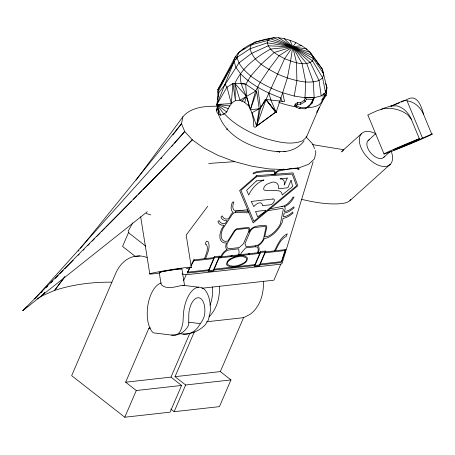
<?xml version="1.0" encoding="UTF-8"?>
<svg xmlns="http://www.w3.org/2000/svg" width="455" height="455" viewBox="0 0 455 455"><rect width="100%" height="100%" fill="white"/><g stroke="black" fill="none" stroke-linecap="round" stroke-linejoin="round"><path stroke-width="0.68" d="M317.601 110.326L316.839 112.277L324.028 98.331L326.212 95.493L326.929 87.826L322.362 69.154L310.077 52.291L306.357 48.89L301.546 45.614L295.966 42.685L292.73 46.842L279.04 55.766L268.877 69.456L260.141 82.429L255.591 91.136L239.973 100.219L235.462 100.635C230.85 102.836 228.598 107.522 226.766 112.015L223.877 114.097L220.686 115.183L218.849 114.319L217.177 112.783L216.398 110.377L217.695 107.369L217.706 105.975M217.752 99.708L217.911 89.544L235.536 56.477C244.386 44.533 259.668 39.841 273.819 37.793C281.497 37.293 289.005 39.665 295.966 42.685M325.626 83.345L326.929 87.826L325.547 92.547L321.202 95.903L314.189 97.671L304.992 97.723L305.72 82.019L302.046 63.615L292.73 46.842L290.006 40.296M218.531 96.534L218.639 95.18M218.741 93.821L218.849 92.467L225.088 84.511L238.903 63L251.433 53.502L268.143 45.801L292.73 46.842L306.357 48.89L307.097 50.016M217.922 108.762L218.849 114.319L216.859 104.457L231.282 103.609L232.92 83.481L244.818 83.584L256.688 91.643L259.231 108.745L256.58 126.126L255.198 127.36L253.731 126.592C253.85 119.415 252.32 112.686 249.118 106.402C247.947 94.919 238.75 85.745 240.587 73.858L235.838 67.26L234.115 61.334L237.226 57.239L250.057 48.765L267.284 42.844L292.73 46.842L310.077 52.291L322.362 69.154L323.425 73.909M313.131 161.752L281.998 263.604L280.758 264.167M224.417 113.67A47.434 18.382 23.3 0 0 266.061 138.667C277.817 141.943 290.904 145.554 302.746 140.737L306.431 137.165L306.534 136.506M220.686 115.183L216.859 104.457L218.849 92.467L217.814 92.046L234.115 61.334L216.859 104.457L217.695 107.369M304.992 97.723L294.231 96.056L296.876 80.649L296.529 62.762L292.73 46.842L284.056 38.624M217.57 106.265C205.478 106.043 191.254 106.879 182.893 116.787L181.517 123.675L172.911 134.981M294.231 96.056L282.64 92.786L276.117 112.311L275.559 112.22L256.58 126.126L260.51 107.92L265.31 99.395L284.551 101.579L282.64 92.786L287.361 77.964L290.58 61.084L292.73 46.842L278.54 37.765M294.732 105.298L296.455 105.082L297.689 104.229L300.761 104.263L305.26 101.579L306.272 99.23L305.351 97.58L304.059 100.566L300.624 102.62L297.502 102.585L295.244 104.104L294.732 105.298L295.284 106.578L299.288 108.677L305.527 108.745L308.917 106.476L311.829 103.399L312.915 99.298L314.189 97.671L313.273 81.974L306.767 63.586L292.73 46.842L273.819 37.793L254.76 42.127L251.194 44.886L238.608 52.518L237.999 53.787M217.609 106.049L216.398 110.377M255.591 91.136L250.313 109.814L259.231 108.745L260.51 107.92L266.004 99.514L284.614 58.695L292.73 46.842L301.546 45.614M238.608 52.518L237.226 57.239L235.792 59.656M249.118 106.402L244.716 102.369L246.559 96.346L245.723 84.414L250.762 76.042L261.176 64.212L274.228 52.49L292.73 46.842L312.443 55.578L313.302 58.536L323.738 73.892L322.601 77.771L325.547 92.547M281.537 261.636L285.228 249.67M306.027 97.586L314.189 97.671L311.829 103.399L310.833 103.029M322.868 96.227L323.653 93.764M325.814 90.824L326.383 92.797L325.092 95.101L324.028 98.331L321.691 99.929L323.499 99.372M220.26 257.826L220.561 256.916A8.975 4.652 -51.9 0 1 226.283 250.011L227.193 249.528L226.63 249.203A8.975 4.652 -51.9 0 1 226.579 242.947A17.955 9.305 -51.9 0 1 220.277 232.926L221.585 229.036L224.133 225.202A17.955 9.305 -51.9 0 1 217.888 221.665L219.145 220.516L220.362 222.45L222.285 223.542L225.293 223.462L227.204 220.584A17.955 9.305 -51.9 0 1 220.959 217.046L222.216 215.898L223.433 217.831L225.356 218.923L226.806 219.02L228.359 218.844L229.9 216.535A5.983 3.1 -51.9 0 1 232.568 212.826L233.239 212.297L232.545 211.899A14.003 7.257 -51.9 0 1 232.465 202.139L233.921 201.975A11.733 6.08 -51.9 0 0 235.377 210.944L248.311 211.296M221.193 257.718L221.494 256.813A7.525 3.896 -51.9 0 1 229.075 249.903L238.699 248.822L239.137 252.906L238.261 254.931M248.345 254.675L248.652 253.771M249.118 254.59L249.42 253.685M260.288 252.195L259.708 253.407M256.688 91.643L250.313 109.814L246.559 96.346L234.882 83.544C241.815 67.795 255.903 57.284 270.509 49.089L292.73 46.842L313.302 58.536L312.591 60.959C304.372 66.993 293.088 61.817 284.614 58.695C277.846 55.049 269.263 50.983 267.284 42.844L267.989 40.421L270.219 38.698L292.73 46.842L312.591 60.959L322.601 77.771C318.272 82.361 311.538 82.156 305.72 82.019C296.029 81.013 286.69 78.067 277.812 74.148C266.966 68.313 253.23 61.795 250.057 48.765L251.194 44.886L267.989 40.421L292.73 46.842L310.367 62.682L319.035 80.529L321.202 95.903M259.231 108.745L252.07 112.692L256.58 126.126L266.004 99.514L276.117 112.311L266.004 99.514L275.559 112.22M204.5 258.719C205.922 254.305 208.913 248.942 206.468 244.437L205.154 244.085L206.428 241.133L207.992 241.548C210.91 246.929 207.344 253.327 205.643 258.588M311.829 103.399L314.189 97.671M128.646 232.34L122.571 246.439L135.448 256.523L139.776 255.966M226.732 129.908L227.255 128.697M147.096 257.536A36.809 28.062 83.6 0 0 115.758 273.256L71.657 375.654L124.778 417.235L170.085 412.156L181.59 385.448L136.284 390.521L125.66 382.206L148.887 328.265L150.053 327.68M124.778 417.235L136.284 390.521M183.649 280.536L186.135 274.769L280.803 264.162L273.899 280.189L201.838 288.265M191.128 265.868L194.37 259.851M214.049 257.644L193.688 259.93L193.29 260.846L213.657 258.565M208.828 270.657L214.447 257.604M267.819 210.699L281.981 208.407A3.441 1.786 -51.9 0 1 282.936 211.075L280.36 223.866L279.279 225.919A16.039 8.309 -51.9 0 1 267.853 236.338L264.685 236.947L266.835 226.897L266.408 225.714L265.271 225.39C259.526 225.731 251.638 225.424 249.232 232.005L249.812 229.53L249.198 227.836L248.493 227.432L236.816 228.689L234.467 230.526L227.682 241.213L224.73 241.286A16.187 8.389 -51.9 0 1 221.545 232.42L222.734 228.854L231.026 216.404A4.232 2.19 -51.9 0 1 235.286 212.519L235.929 211.035L247.372 209.755L248.032 211.325M213.418 270.145L219.037 257.086M125.66 382.206L170.966 377.127L189.718 333.589M170.784 409.073L174.14 411.701L219.446 406.628L230.952 379.914L185.646 384.993L175.021 376.672L194.336 331.832M279.381 152.567L279.899 151.356M240.57 254.675L241.446 252.65L245.7 247.867L255.534 246.764M174.14 411.701L185.646 384.993M255.773 245.74L257.132 245.444A7.78 4.032 -51.9 0 0 262.671 240.388L263.542 238.682L265.663 228.717A2.992 1.553 -51.9 0 0 264.833 226.402L254.828 227.523A4.789 2.48 -51.9 0 0 250.005 231.919L244.983 243.573L246.149 246.815L255.966 245.751M306.431 137.165L319.279 107.329M258.23 252.696L258.906 250.75A8.975 4.652 -51.9 0 0 258.207 246.434L257.547 246.058L258.628 245.484A8.975 4.652 -51.9 0 0 264.344 238.596A17.808 9.225 -51.9 0 0 280.212 226.18L282.282 222.239L283.067 218.337A17.808 9.225 -51.9 0 0 293.065 213.014L292.719 212.047C290.04 214.254 287.025 216.586 283.402 216.688L284.125 213.099A17.808 9.225 -51.9 0 0 294.123 207.776L293.776 206.809C291.098 209.016 288.078 211.347 284.46 211.45L284.568 210.892A5.983 3.1 -51.9 0 0 284.534 206.718L284.534 206.718M265.151 251.922L259.532 264.975L254.954 265.458L260.561 252.434L265.14 251.951M175.021 376.672L220.328 371.599L243.561 317.658L249.977 314.439A36.809 28.062 83.6 0 0 263.308 281.23M233.825 60.344L235.536 56.477L237.226 57.239C238.443 65.332 244.904 70.963 250.762 76.042C260.425 83.293 271.288 88.719 282.64 92.786M161.326 282.976A26.293 13.246 -83 0 0 148.029 304.435A26.293 13.246 -83 0 0 152.522 332.122L153.511 332.872L171.546 335.085A21.032 18.058 84.7 0 0 187.864 326.553L188.711 324.642L188.808 314.052A15.686 7.9 -83 0 1 197.857 297.735A15.686 7.9 -83 0 1 204.818 312.574C204.824 317.613 201.69 321.56 199.182 325.513A21.032 18.058 84.7 0 1 182.864 334.038L179.395 333.617M274.456 250.881C277.669 244.688 280.633 236.97 287.298 233.819L286.149 236.475C280.564 239.12 278.079 245.581 275.389 250.773M305.527 108.745L306.022 107.738L308.74 105.918L311.174 103.348L312.915 99.298L306.272 99.23M189.735 267.881L187.147 273.085L208.43 270.702M190.952 265.43L193.688 259.93M230.685 256.654L231.168 255.727M274.041 174.401L274.132 174.225A3.589 1.86 -51.9 0 0 273.137 171.444L264.236 171.694L256.927 172.513L253.025 173.918L253.463 172.906L257.365 171.501L264.673 170.682L273.472 170.659A4.516 2.338 -51.9 0 1 275.053 173.179L274.911 173.611L275.355 173.31A4.789 2.48 -51.9 0 1 279.62 169.971L283.766 169.095M231.618 256.552L232.107 255.625M274.86 174.254L271.823 174.487M275.611 174.197L275.986 173.492A3.589 1.86 -51.9 0 1 279.182 170.983L288.163 169.084M258.935 253.492L259.424 252.565M132.724 222.887L128.282 230.975L128.321 232.13L129.635 233.569L145.788 246.212M187.608 272.164L190.326 267.216M234.115 61.334L217.877 89.874L225.401 77.179M223.877 114.097L216.859 104.457L226.999 87.172L232.92 83.481L235.462 100.635L234.882 83.544L239.973 100.219L244.716 102.369M226.118 75.974L226.835 74.762M301.352 199.262C313.358 202.145 325.649 204.369 338.048 203.857C342.41 203.357 348.052 203.544 350.771 199.438M322.447 98.854L325.092 95.101L324.159 93.633M230.042 259.026L227.233 261.87M64.712 276.708L54.577 290.415L41.979 295.881L37.259 298.895M136.039 180.18L182.893 116.787M207.764 206.212L186.18 235.076L191.322 267.284M64.906 276.85L54.577 290.415C73.016 284.364 92.501 281.981 111.862 282.185M44.664 292.571L41.979 295.881L44.772 292.667M78.209 251.171L79.102 250.068M80.444 248.413L181.517 123.675L184.713 131.529L192.277 139.81L203.681 147.96L218.155 155.411L234.712 161.667L252.218 166.297L269.485 168.981L285.336 169.544L298.69 167.946L308.644 164.289L314.502 158.829L315.884 151.942L315.349 150.628M161.002 158.835L161.935 157.76M171.694 146.521L173.093 144.912M174.487 143.308L184.713 131.529L34.665 298.963M241.906 101.249L246.559 96.346M304.082 141.004C299.259 147.289 291.774 151.168 283.875 151.515M41.314 292.576L42.315 291.57M46.296 287.537L47.792 286.024M50.784 282.999L52.774 280.985M55.265 278.46L58.257 275.434M59.747 273.921L63.239 270.395M64.729 268.882L73.204 260.311M78.186 255.272L79.181 254.26M83.168 250.227L84.164 249.221M87.65 245.689L89.641 243.675M92.132 241.15L94.623 238.63M96.619 236.617L100.106 233.085M101.601 231.572L105.088 228.046M106.083 227.034L131.495 201.32M133.486 199.307L136.972 195.775M138.468 194.262L141.954 190.736M142.95 189.729L192.277 139.81L22.75 310.72L147.357 211.683M22.75 310.72L27.306 306.454M299.288 108.677L300.402 107.676L306.022 107.738M341.21 151.93L361.503 133.673M368.049 140.612L375.841 133.611M383.804 157.316L390.032 151.714M350.037 200.513L390.35 164.255M237.203 255.926L239.802 254.76L241.605 255.431M236.776 266.653L234.177 267.819L232.374 267.148M256.58 126.126L275.685 112.157M389.679 151.856L388.803 152.465L387.757 152.476M342.308 151.265L343.406 150.605M295.284 106.578L296.751 105.765L300.402 107.676M284.261 206.837C288.578 204.932 292.03 201.286 294.049 197.055L292.804 197.197L291.644 199.409L287.981 203.459A12.859 6.666 -51.9 0 1 281.753 206.49L281.4 206.576M419.351 138.684L410.126 142.722A15.686 0.415 -22.5 0 0 393.802 149.877A15.686 0.415 -22.5 0 0 406.178 145.253A15.686 0.415 -22.5 0 0 422.507 138.098L432.25 133.906A26.293 0.694 -22.5 0 1 406.952 145.236A26.293 0.694 -22.5 0 1 384.475 153.636A26.293 0.694 -22.5 0 1 417.576 139.389L419.351 138.684L411.297 119.267L407.72 114.831C402.698 110.821 396.413 108.967 390.106 108.284L384.338 108.409L377.371 110.628A26.293 0.694 -22.5 0 0 367.947 115.229L384.06 154.069M383.292 108.415L390.731 106.021L396.578 105.833A21.032 16.892 69.5 0 1 411.297 119.267M182.864 334.038C191.157 334.516 199.33 330.83 205.114 325.001L208.367 320.047L210.233 312.079A26.293 13.246 -83 0 0 198.568 287.196L182.893 285.274C175.988 286.371 167.702 290.068 161.576 284.989L161.059 283.983L159.216 272.426M242.953 49.157L244.864 48.679M282.908 206.257L270.02 208.862M288.857 168.936L292.178 168.566M293.509 168.418L296.165 168.117L298.753 169.761L299.191 168.742L297.638 167.758M248.948 212.809L235.286 212.519M219.435 257.041L260.163 252.48M265.549 251.877L285.916 249.596L281.207 262.546L259.93 264.929M214.436 257.632L219.026 257.12M219.043 257.962L259.771 253.395M265.157 252.792L285.586 250.506M187.545 272.17L208.822 269.787M214.208 269.184L254.936 264.617M260.323 264.014L281.599 261.631M208.839 270.623L213.429 270.111M213.816 270.099L254.544 265.538M148.887 328.265L150.281 328.106M206.581 321.799L243.561 317.658M208.691 163.442L234.712 161.667M218.491 114.359C226.926 138.354 254.863 149.797 278.483 151.714M276.936 151.777L285.797 151.441M171.546 335.085L175.38 335.028L178.394 333.606L180.436 330.921L181.898 327.105L182.961 322.385L183.393 314.547A26.293 13.246 -83 0 1 198.568 287.196M260.522 40.683L262.58 40.666M255.318 246.786L256.523 246.832A7.78 4.032 -51.9 0 1 257.49 252.781M390.691 106.151A15.686 0.415 -22.5 0 0 400.798 101.874C403.403 100.293 406.23 100.339 408.96 101.209A21.032 16.892 69.5 0 1 423.673 114.643L431.732 134.06M186.18 274.763L182.08 273.927M226.766 112.015L216.859 104.457L229.82 105.924M188.814 322.22L200.035 323.602M312.596 144.627L343.883 149.758M240.883 83.601L245.723 84.414M182.893 285.274L184.127 285.49M146.18 213.48L150.77 214.891M325.092 95.101L326.212 95.493M216.859 104.457L228.205 108.677M240.587 73.858C251.678 85.187 266.073 92.53 280.832 97.899L282.151 101.425M295.244 104.104L296.751 105.765M220.328 371.599L230.952 379.914M170.966 377.127L181.59 385.448M304.059 100.566L305.26 101.579M317.579 62.983L318.568 63.888M306.067 136.836L312.682 144.087L314.547 148.666M225.088 84.511L226.999 87.172L231.282 103.609M276.117 112.311L270.935 100.168L268.871 93.121M407.157 101.09L422.507 138.098M325.746 90.96L326.383 92.797M423.673 114.643C421.643 106.936 417.372 93.167 406.713 99.662A26.293 0.694 -22.5 0 1 401.208 102.045M308.74 105.918L308.917 106.476M181.898 268.791L184.582 285.609M140.663 216.756L149.792 273.933M257.684 87.241L260.51 107.92M297.502 102.585L297.689 104.229M300.624 102.62L300.761 104.263M381.08 109.393A15.686 0.415 -22.5 0 1 382.7 108.677M384.475 156.366A11.489 6.524 48 0 1 371.064 153.312A11.489 6.524 48 0 1 369.488 139.679M399.422 102.807A26.293 0.694 -22.5 0 1 395.696 104.377M395.071 104.639A26.293 0.694 -22.5 0 1 391.26 106.22M391.163 151.094A21.032 11.949 48 0 1 380.471 165.938A21.032 11.949 48 0 1 359.456 142.193A21.032 11.949 48 0 1 375.893 133.838M159.66 272.471A11.489 0.455 -9.1 0 1 170.335 270.185A11.489 0.455 -9.1 0 1 181.568 268.962M160.666 272.3A10.425 0.415 -9.1 0 1 165.233 271.1A10.425 0.415 -9.1 0 1 177.695 269.172M178.309 269.098A10.425 0.415 -9.1 0 1 180.55 269.115M159.199 273.125A21.032 0.83 -9.1 0 1 153.693 272.801A21.032 0.83 -9.1 0 1 183.433 267.893A21.032 0.83 -9.1 0 1 186.254 268.66M322.373 99.781A47.434 18.382 23.3 0 1 307.199 107.704M296.916 107.005A47.434 18.382 23.3 0 1 278.767 102.369M219.356 286.149A36.809 28.062 83.6 0 1 209.027 316.834M212.593 286.912A36.809 28.062 83.6 0 1 210.051 305.231M214.447 256.728L208.032 271.618L213.418 271.015L219.833 256.125L214.447 256.728M248.464 232.09L243.448 243.743L239.228 247.594L229.604 248.669A7.525 3.896 -51.9 0 1 227.511 242.845L234.115 232.255A2.992 1.553 -51.9 0 1 237.129 229.502L247.133 228.382A4.789 2.48 -51.9 0 1 248.464 232.09M265.544 210.352L265.037 211.53L257.655 216.836L255.545 211.473L265.544 210.352M287.247 178.07L284.227 185.077A11.887 6.16 -51.9 0 0 279.962 178.883L287.247 178.07M291.052 180.368L287.879 187.744L278.631 188.78A15.925 8.253 -51.9 0 0 271.811 182.267L266.476 184.4L264.486 186.487A3.816 1.979 -51.9 0 0 265.106 190.292L278.011 190.736A13.838 7.172 -51.9 0 1 282.208 194.945L292.69 186.465L291.052 180.368M260.561 251.564L254.146 266.454L259.532 265.851L265.947 250.961L260.561 251.564M227.278 261.773L226.96 262.416A4.01 2.076 -51.9 0 0 227.108 265.31A30.98 16.05 -51.9 0 0 244.233 263.394A4.01 2.076 -51.9 0 0 247.019 260.163A4.01 2.076 -51.9 0 0 246.872 257.263A30.98 16.05 -51.9 0 0 232.272 257.849L229.747 259.185A4.01 2.076 -51.9 0 0 227.278 261.773M256.432 180.885L246.627 190.258L248.703 195.013A17.256 8.941 -51.9 0 1 263.997 180.038L256.432 180.885M256.631 175.636L239.62 190.531L253.162 222.887L297.809 185.748L293.065 172.877L256.631 175.636M256.461 176.779L240.923 190.389L253.862 221.318L296.529 185.833L292.19 174.072L256.461 176.779M229.712 259.913L229.28 260.197A3.003 1.558 -51.9 0 0 227.511 264.304L227.722 264.52A29.95 15.521 -51.9 0 0 244.267 262.666L244.699 262.376A3.003 1.558 -51.9 0 0 246.468 258.275L246.252 258.059A29.95 15.521 -51.9 0 0 229.712 259.913M272.767 199.028L251.206 201.44L253.827 206.633A7.684 3.981 -51.9 0 1 259.566 202.828A7.684 3.981 -51.9 0 1 262.444 205.666L270.287 204.784A3.435 1.78 -51.9 0 0 274.046 201.622A3.435 1.78 -51.9 0 0 272.767 199.028"/></g></svg>
